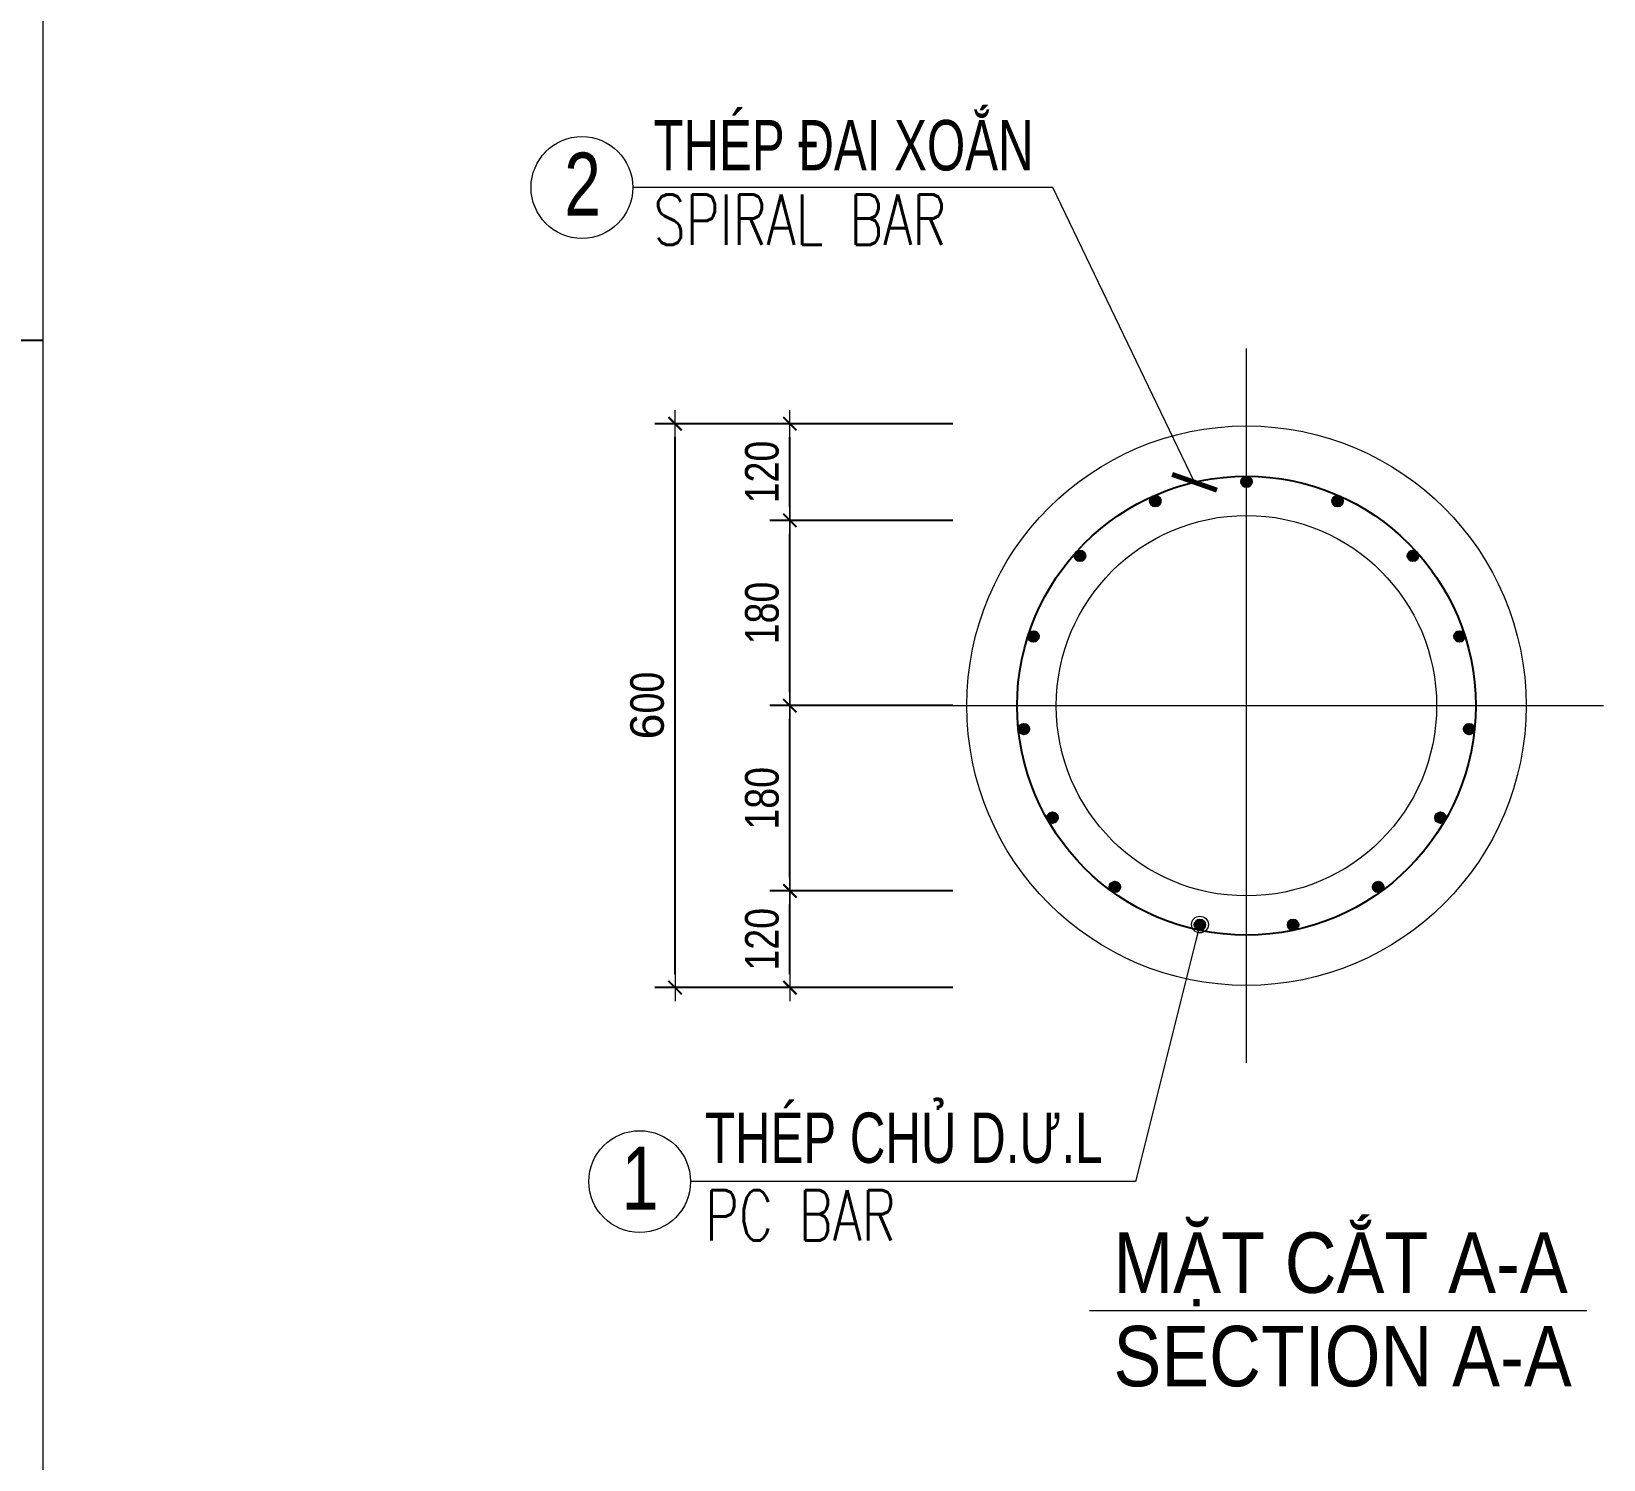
# Model space of a CAD drawing. Header units: millimetres. Extents: x -2123450 to -961021, y -260876 to 649159.
# Drawn here: x -1466968 to -1455257, y -80008 to -69372 of the extents above; entities that cross this region are included whole.
import ezdxf

# ---------------------------------------------------------------- set-up
doc = ezdxf.new("R2010")
doc.units = ezdxf.units.MM
doc.header["$LTSCALE"] = 1000
doc.header["$MEASUREMENT"] = 0
doc.header["$PDMODE"] = 66
doc.linetypes.add('CENTER2', pattern=[1.125, 0.75, -0.125, 0.125, -0.125])
doc.linetypes.add('CENTERX2', pattern=[4, 2.5, -0.5, 0.5, -0.5])
doc.layers.get('0').update_dxf_attribs({"linetype": 'CONTINUOUS'})
doc.layers.get('DEFPOINTS').update_dxf_attribs({"linetype": 'CONTINUOUS'})
for name, color, linetype, lineweight in [('1.NET BAO-F', 3, 'CONTINUOUS', 20), ('4.DIM-F', 1, 'CONTINUOUS', 15), ('NDC_S_AXIS', 5, 'CENTER2', 15), ('NDC_S_CONTINUOUS', 3, 'CONTINUOUS', 20), ('NDC_S_DIM', 1, 'CONTINUOUS', 9), ('NDC_S_ENG TEXT', 2, 'CONTINUOUS', 9), ('NDC_S_HATCH MATERIAL', 8, 'CONTINUOUS', 13), ('NDC_S_REBAR NO.', 7, 'CONTINUOUS', 20), ('NDC_S_REBAR SECTION', 6, 'CONTINUOUS', 25), ('NDC_S_STIRRUP', 2, 'CONTINUOUS', 25), ('NDC_S_VN TEXT', 7, 'CONTINUOUS', 9)]:
    doc.layers.add(name, color=color, linetype=linetype, lineweight=lineweight)
doc.styles.add('Arial', font='arial.ttf')
doc.styles.add('NDC_ARIAL', font='arial.ttf', dxfattribs={"width": 0.8})
doc.styles.add('NDC_ROMANS', font='romans.shx', dxfattribs={"width": 0.8, "bigfont": 'vns.shx'})
doc.styles.add('Vnsimli', font='vnsimli.shx', dxfattribs={"width": 0.65})
doc.dimstyles.new('D1-1(SC25)', dxfattribs={"dimscale": 25, "dimtxt": 2, "dimasz": 1.5, "dimexe": 1.5, "dimexo": 0, "dimgap": 0.5, "dimtad": 1, "dimdec": 0, "dimzin": 0, "dimdsep": 46, "dimtxsty": 'Vnsimli', "dimblk": 'ARCHTICK', "dimcen": 1, "dimdle": 1.5, "dimclrd": 256, "dimclre": 256, "dimclrt": 2, "dimadec": 0, "dimazin": 0, "dimtfac": 1, "dimtdec": 0, "dimtix": 1, "dimtmove": 2, "dimatfit": 2, "dimldrblk": 'ARCHTICK', "dimfxl": 1, "dimtolj": 1, "dimtzin": 0, "dimlwd": -1, "dimlwe": -1, "dimarcsym": 0})
doc.dimstyles.new('NDC_1-25(25)', dxfattribs={"dimscale": 100, "dimtxt": 2.5, "dimasz": 1, "dimexe": 1.5, "dimexo": 0, "dimgap": 0.8, "dimtad": 1, "dimdec": 0, "dimlfac": 0.25, "dimdsep": 46, "dimtxsty": 'NDC_ARIAL', "dimblk": 'DIMMARK', "dimcen": 49999.938995, "dimdle": 1.5, "dimclrd": 1, "dimclre": 1, "dimclrt": 3, "dimadec": 0, "dimazin": 0, "dimtfac": 1, "dimtdec": 0, "dimtix": 1, "dimtmove": 2, "dimatfit": 3, "dimfxl": 1, "dimarcsym": 0})

# ---------------------------------------------------------------- blocks, each defined once
blk = doc.blocks.new('MAT CAT 1-1')
at = {"layer": 'NDC_S_AXIS', "linetype": 'CENTERX2'}
for p, q in [((0, -0.3192), (0, 0.3192)), ((0.3192, 0), (-0.3192, 0))]:
    blk.add_line(p, q, dxfattribs=at)
at = {"layer": 'NDC_S_CONTINUOUS'}
for radius in [0.25, 0.17]:
    blk.add_circle((0, 0), radius, dxfattribs=at)
at = {"layer": 'NDC_S_STIRRUP', "ltscale": 0.01}
blk.add_circle((0, 0), 0.205, dxfattribs=at)
blk = doc.blocks.new('DIMMARK')
at = {"layer": 'NDC_S_DIM', "color": 1}
blk.add_line((-1.5, 0), (1, 0), dxfattribs=at)
at = {"layer": 'NDC_S_DIM', "color": 2, "const_width": 0.15}
blk.add_lwpolyline([(-0.5, -0.5), (0.5, 0.5)], dxfattribs=at)
blk = doc.blocks.new('*D1225')
at = {"layer": 'DEFPOINTS', "color": 0, "transparency": 16777216}
for p in [(-1462173, -72293), (-1460103, -72293), (-1460103, -76493)]:
    blk.add_point(p, dxfattribs=at)
at = {"layer": 'NDC_S_DIM', "color": 1, "lineweight": -2, "transparency": 16777216}
for p, q in [((-1460103, -72293), (-1462323, -72293)), ((-1462173, -76393), (-1462173, -72393)), ((-1460103, -76493), (-1462323, -76493))]:
    blk.add_line(p, q, dxfattribs=at)
at = {"layer": 'NDC_S_DIM', "color": 1, "lineweight": -2, "transparency": 16777216, "xscale": 100, "yscale": 100, "zscale": 100}
for p, rotation in [((-1462173, -72293), 90), ((-1462173, -76493), 270)]:
    blk.add_blockref('DIMMARK', p, dxfattribs=dict(at, rotation=rotation))
at = {"layer": 'NDC_S_DIM', "color": 3, "lineweight": 100, "transparency": 16777216, "insert": (-1462380, -74393), "char_height": 250, "attachment_point": 5, "rotation": 90, "style": 'NDC_ARIAL'}
blk.add_mtext('{\\W1;6}00', dxfattribs=at)
blk = doc.blocks.new('*D1178')
at = {"layer": 'DEFPOINTS', "color": 0, "transparency": 16777216}
for p in [(-1461318, -75773), (-1460103, -75773), (-1460103, -76493)]:
    blk.add_point(p, dxfattribs=at)
at = {"layer": 'NDC_S_DIM', "color": 1, "lineweight": -2, "transparency": 16777216}
for p, q in [((-1460103, -75773), (-1461468, -75773)), ((-1461318, -76393), (-1461318, -75873)), ((-1460103, -76493), (-1461468, -76493))]:
    blk.add_line(p, q, dxfattribs=at)
at = {"layer": 'NDC_S_DIM', "color": 1, "lineweight": -2, "transparency": 16777216, "xscale": 100, "yscale": 100, "zscale": 100}
for p, rotation in [((-1461318, -75773), 90), ((-1461318, -76493), 270)]:
    blk.add_blockref('DIMMARK', p, dxfattribs=dict(at, rotation=rotation))
at = {"layer": 'NDC_S_DIM', "color": 3, "lineweight": 100, "transparency": 16777216, "insert": (-1461525, -76133), "char_height": 250, "attachment_point": 5, "rotation": 90, "style": 'NDC_ARIAL'}
blk.add_mtext('120', dxfattribs=at)
blk = doc.blocks.new('*D1179')
at = {"layer": 'DEFPOINTS', "color": 0, "transparency": 16777216}
for p in [(-1461318, -74393), (-1460103, -74393), (-1460103, -75773)]:
    blk.add_point(p, dxfattribs=at)
at = {"layer": 'NDC_S_DIM', "color": 1, "lineweight": -2, "transparency": 16777216}
for p, q in [((-1460103, -74393), (-1461468, -74393)), ((-1461318, -75673), (-1461318, -74493)), ((-1460103, -75773), (-1461468, -75773))]:
    blk.add_line(p, q, dxfattribs=at)
at = {"layer": 'NDC_S_DIM', "color": 1, "lineweight": -2, "transparency": 16777216, "xscale": 100, "yscale": 100, "zscale": 100}
for p, rotation in [((-1461318, -74393), 90), ((-1461318, -75773), 270)]:
    blk.add_blockref('DIMMARK', p, dxfattribs=dict(at, rotation=rotation))
at = {"layer": 'NDC_S_DIM', "color": 3, "lineweight": 100, "transparency": 16777216, "insert": (-1461525, -75083), "char_height": 250, "attachment_point": 5, "rotation": 90, "style": 'NDC_ARIAL'}
blk.add_mtext('180', dxfattribs=at)
blk = doc.blocks.new('*D1180')
at = {"layer": 'DEFPOINTS', "color": 0, "transparency": 16777216}
for p in [(-1461318, -73013), (-1460103, -73013), (-1460103, -74393)]:
    blk.add_point(p, dxfattribs=at)
at = {"layer": 'NDC_S_DIM', "color": 1, "lineweight": -2, "transparency": 16777216}
for p, q in [((-1460103, -73013), (-1461468, -73013)), ((-1461318, -74293), (-1461318, -73113)), ((-1460103, -74393), (-1461468, -74393))]:
    blk.add_line(p, q, dxfattribs=at)
at = {"layer": 'NDC_S_DIM', "color": 1, "lineweight": -2, "transparency": 16777216, "xscale": 100, "yscale": 100, "zscale": 100}
for p, rotation in [((-1461318, -73013), 90), ((-1461318, -74393), 270)]:
    blk.add_blockref('DIMMARK', p, dxfattribs=dict(at, rotation=rotation))
at = {"layer": 'NDC_S_DIM', "color": 3, "lineweight": 100, "transparency": 16777216, "insert": (-1461525, -73703), "char_height": 250, "attachment_point": 5, "rotation": 90, "style": 'NDC_ARIAL'}
blk.add_mtext('180', dxfattribs=at)
blk = doc.blocks.new('*D1181')
at = {"layer": 'DEFPOINTS', "color": 0, "transparency": 16777216}
for p in [(-1461318, -72293), (-1460103, -72293), (-1460103, -73013)]:
    blk.add_point(p, dxfattribs=at)
at = {"layer": 'NDC_S_DIM', "color": 1, "lineweight": -2, "transparency": 16777216}
for p, q in [((-1460103, -72293), (-1461468, -72293)), ((-1461318, -72913), (-1461318, -72393)), ((-1460103, -73013), (-1461468, -73013))]:
    blk.add_line(p, q, dxfattribs=at)
at = {"layer": 'NDC_S_DIM', "color": 1, "lineweight": -2, "transparency": 16777216, "xscale": 100, "yscale": 100, "zscale": 100}
for p, rotation in [((-1461318, -72293), 90), ((-1461318, -73013), 270)]:
    blk.add_blockref('DIMMARK', p, dxfattribs=dict(at, rotation=rotation))
at = {"layer": 'NDC_S_DIM', "color": 3, "lineweight": 100, "transparency": 16777216, "insert": (-1461525, -72653), "char_height": 250, "attachment_point": 5, "rotation": 90, "style": 'NDC_ARIAL'}
blk.add_mtext('120', dxfattribs=at)
blk = doc.blocks.new('_ArchTick')
at = {"color": 0, "linetype": 'ByBlock', "lineweight": 0, "const_width": 0.15}
blk.add_lwpolyline([(-0.5, -0.5), (0.5, 0.5)], dxfattribs=at)
blk = doc.blocks.new('*U1121')
at = {"layer": 'NDC_S_HATCH MATERIAL'}
h = blk.add_hatch(color=256, dxfattribs=at)
h.dxf.hatch_style = 1
edge = h.paths.add_edge_path()
edge.add_arc((0, 0), 40, 0, 360)
at = {"layer": 'NDC_S_REBAR SECTION'}
blk.add_circle((0, 0), 40, dxfattribs=at)
blk = doc.blocks.new('*U1122')
at = {"layer": 'NDC_S_REBAR SECTION', "color": 0, "linetype": 'ByBlock', "lineweight": -2, "transparency": 16777216}
blk.add_blockref('*U1121', (-1628077, 260064), dxfattribs=at)
for p, rotation in [((-1628756, 259920), 24), ((-1627398, 259920), 336.0000000000001), ((-1629317, 259512), 48.00000000000002), ((-1626837, 259512), 312), ((-1629664, 258912), 72), ((-1626490, 258912), 288.0000000000001), ((-1629736, 258222), 96), ((-1626418, 258222), 264), ((-1629522, 257562), 120), ((-1626632, 257562), 240), ((-1629058, 257046), 144), ((-1627096, 257046), 216), ((-1628424, 256764), 168.0000000000001), ((-1627730, 256764), 192)]:
    blk.add_blockref('*U1121', p, dxfattribs=dict(at, rotation=rotation))

msp = doc.modelspace()

# ---------------------------------------------------------------- linework, layer by layer
msp.add_line((-1485291.88, -71670.75), (-1466881.82, -71670.75))
at = {"layer": '4.DIM-F'}
msp.add_line((-1459087.09, -78898), (-1455381.49, -78898), dxfattribs=at)
for centre in [(-1462867.34, -70534.12), (-1462436.63, -77937.73)]:
    msp.add_circle(centre, 378.96, dxfattribs=at)
at = {"layer": 'NDC_S_CONTINUOUS'}
msp.add_line((-1466881.82, -53837.68), (-1466881.82, -134568.96), dxfattribs=at)

# ---------------------------------------------------------------- block references
at = {"layer": '1.NET BAO-F', "xscale": 8333.333335864481, "yscale": 8333.333335864481, "zscale": 8333.333335864481}
msp.add_blockref('MAT CAT 1-1', (-1457916.59, -74393.36), dxfattribs=at)
at = {"layer": 'NDC_S_REBAR SECTION', "color": 1}
msp.add_blockref('*U1122', (170160.47, -332789.36), dxfattribs=at)

# ---------------------------------------------------------------- texts
at = {"layer": 'NDC_S_ENG TEXT', "style": 'NDC_ROMANS', "width": 0.75}
for s, p in [('SPIRAL BAR', (-1462334.19, -70961.91)), ('PC BAR', (-1461950.92, -78376.82))]:
    msp.add_text(s, height=375, dxfattribs=at).set_placement(p)
at = {"layer": 'NDC_S_REBAR NO.', "style": 'Arial', "width": 0.75}
for s, p in [('2', (-1462998.94, -70742.98)), ('1', (-1462570.03, -78146.59))]:
    msp.add_text(s, height=468.75, dxfattribs=at).set_placement(p)
at = {"layer": 'NDC_S_VN TEXT', "style": 'Arial', "width": 0.7}
for s, p in [('THÉP ĐAI XOẮN', (-1462334.19, -70406.33)), ('THÉP CHỦ D.Ư.L', (-1461950.92, -77798.64))]:
    msp.add_text(s, height=375, dxfattribs=at).set_placement(p)
at = {"layer": 'NDC_S_VN TEXT', "lineweight": 70, "style": 'NDC_ARIAL', "width": 0.85}
for s, p in [('MẶT CẮT A-A', (-1458907.5, -78766.7)), ('SECTION A-A', (-1458907.5, -79462.5))]:
    msp.add_text(s, height=450, dxfattribs=at).set_placement(p)

# ---------------------------------------------------------------- dimensions: what is measured, and where the dimension line sits
at = {"layer": 'NDC_S_DIM', "lineweight": 100}
for base, p1, p2, text, picture, middle in [((-1462172.73, -72293.36), (-1460102.73, -76493.36), (-1460102.73, -72293.36), '{\\W1;6}00', '*D1225', (-1462380.38, -74393.36)), ((-1461317.73, -72293.36), (-1460102.73, -73013.36), (-1460102.73, -72293.36), '120', '*D1181', (-1461525.38, -72653.36)), ((-1461317.73, -73013.36), (-1460102.73, -74393.36), (-1460102.73, -73013.36), '180', '*D1180', (-1461525.38, -73703.36)), ((-1461317.73, -74393.36), (-1460102.73, -75773.36), (-1460102.73, -74393.36), '180', '*D1179', (-1461525.38, -75083.36)), ((-1461317.73, -75773.36), (-1460102.73, -76493.36), (-1460102.73, -75773.36), '120', '*D1178', (-1461525.38, -76133.36))]:
    dim = msp.add_linear_dim(base=base, p1=p1, p2=p2, angle=90, text=text, dimstyle='NDC_1-25(25)', dxfattribs=at)
    dim.commit()
    dim.dimension.update_dxf_attribs({"geometry": picture, "text_midpoint": middle})

# ---------------------------------------------------------------- leaders
at = {"layer": '4.DIM-F'}
for points, override in [([(-1458303.41, -72729.4), (-1459358.37, -70534.12), (-1462488.38, -70534.12)], {"dimasz": 10}), ([(-1458263.11, -76023.61), (-1458743.64, -77937.73), (-1462057.67, -77937.73)], {"dimasz": 5, "dimldrblk": 'Origin'})]:
    msp.add_leader(points, dimstyle='D1-1(SC25)', override=override, dxfattribs=at)

doc.saveas('drawing.dxf')
